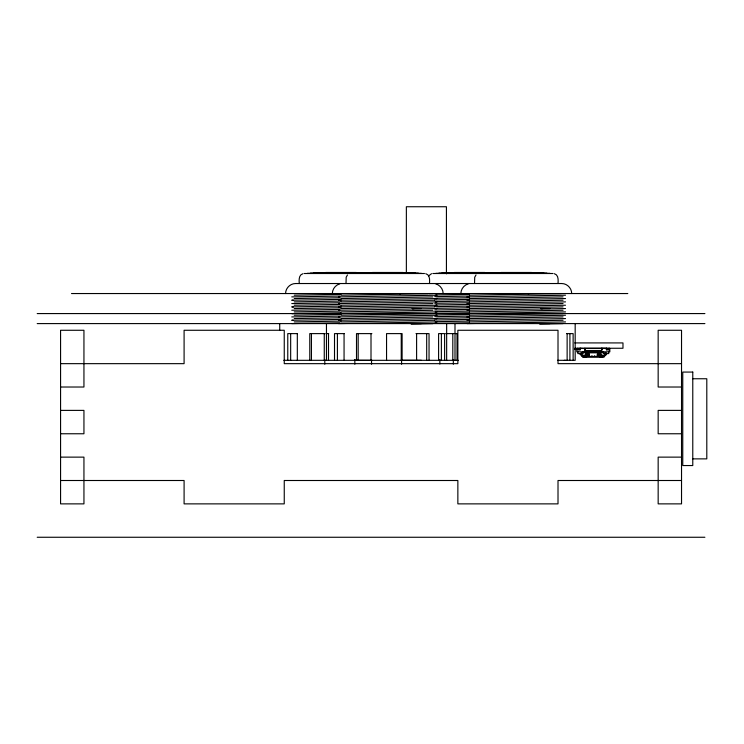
<?xml version="1.0" encoding="UTF-8"?>
<svg xmlns="http://www.w3.org/2000/svg" width="744" height="744" viewBox="0 0 744 744"><rect width="100%" height="100%" fill="white"/><g stroke="black" fill="none" stroke-linecap="round" stroke-linejoin="round"><path stroke-width="1.12" d="M605.811 353.037L605.616 355.437L603.989 356.432L582.329 356.413L580.98 355.437L580.785 353.037M600.892 351.838L600.464 352.684L586.133 352.684L585.342 352.126L585.342 350.508M600.464 350.508L600.557 352.665L601.199 350.508M601.31 351.838L600.464 352.684L600.752 350.508M285.584 293.545C285.557 288.188 290.244 283.492 295.601 283.529L561.683 283.529C567.04 283.492 571.727 288.188 571.699 293.545M332.326 293.545C332.354 289.118 335.479 285.036 339.748 283.873M460.862 293.545C460.88 289.118 464.014 285.036 468.283 283.873M603.226 351.661L602.315 352.73L599.655 352.935L597.339 354.265M347.476 274.982L346.183 277.224L346.016 283.529M428.479 276.015L431.52 273.68M476.011 274.982L474.719 277.224L474.542 283.529M399.853 294.159L400.486 293.545M528.389 294.159L529.021 293.545M587.314 354.274L587.89 355.093L585.621 355.427L587.472 354.163M583.37 356.432L582.329 356.413L585.974 356.432L588.076 354.972L587.49 354.153L585.389 355.437M302.985 273.68C298.669 274.806 298.995 280.079 299.274 283.529M414.12 308.583L412.12 308.602L421.374 308.565M542.655 308.583L540.646 308.602L549.909 308.565M600.892 350.508L600.464 352.684L601.115 350.508M600.464 352.684L600.613 350.508M429.195 293.638L432.934 293.545M561.469 293.545L469.492 295.21M603.235 356.432L604.268 356.413M294.224 295.21L341.003 294.382M340.966 295.21L428.256 293.657M436.458 294.968L469.538 294.382M294.224 298.549L339.906 297.74M340.966 298.549L432.934 296.912M436.458 298.307L469.538 297.721M469.492 298.549L563.059 296.884M294.224 301.887L341.003 301.06M340.966 301.887L434.524 300.223M436.458 301.646L469.538 301.06M469.492 301.887L563.059 300.223M294.224 305.226L339.906 304.417M340.966 305.226L432.934 303.589M436.458 304.984L469.538 304.398M469.492 305.226L563.059 303.561M294.224 308.565L341.003 307.737M340.966 308.565L434.524 306.9M436.458 308.323L469.538 307.737M469.492 308.565L563.059 306.9M294.224 311.903L339.906 311.094M340.966 311.903L432.934 310.267M436.458 311.662L469.538 311.076M469.492 311.903L563.059 310.239M294.224 315.242L341.003 314.414M340.966 315.242L434.524 313.577M436.458 315L469.538 314.414M469.492 315.242L563.059 313.577M294.224 318.581L339.906 317.772M340.966 318.581L432.934 316.944M436.458 318.339L469.538 317.753M469.492 318.581L563.059 316.916M294.224 321.919L341.003 321.092M340.966 321.919L434.524 320.255M436.458 321.678L469.538 321.092M469.492 321.919L563.059 320.255M411.134 324.012L432.934 323.621M539.67 324.012L563.059 323.594M291.76 296.884L339.85 296.066M338.501 296.884L436.988 295.21L435.305 295.182M434.719 296.642L469.538 296.047M565.524 295.21L467.037 296.884L468.711 296.912M341.003 299.386L291.76 300.223L293.443 300.251M338.501 300.223L436.988 298.549L435.305 298.521M434.719 299.981L469.538 299.386M565.524 298.549L467.037 300.223L468.711 300.251M291.76 303.561L339.85 302.743M338.501 303.561L436.988 301.887L435.305 301.859M434.719 303.32L469.538 302.724M467.037 303.561L565.524 301.887M341.003 306.063L291.76 306.9L293.443 306.928M338.501 306.9L436.988 305.226L435.305 305.198M434.719 306.658L469.538 306.063M565.524 305.226L467.037 306.9L468.711 306.928M291.76 310.239L339.85 309.42M338.501 310.239L436.988 308.565L435.305 308.537M434.719 309.997L469.538 309.402M467.037 310.239L565.524 308.565M341.003 312.74L291.76 313.577L293.443 313.605M338.501 313.577L436.988 311.903L435.305 311.876M434.719 313.336L469.538 312.74M565.524 311.903L467.037 313.577L468.711 313.605M291.76 316.916L339.85 316.098M338.501 316.916L436.988 315.242L435.305 315.214M434.719 316.674L469.538 316.079M565.524 315.242L467.037 316.916L468.711 316.944M341.003 319.418L291.76 320.255L293.443 320.283M338.501 320.255L436.988 318.581L435.305 318.553M434.719 320.013L469.538 319.418M565.524 318.581L467.037 320.255L468.711 320.283M291.76 323.594L339.85 322.775M338.501 323.594L436.988 321.919L435.305 321.892M434.719 323.342L469.538 322.757M467.037 323.594L565.524 321.919M421.374 323.594L411.181 323.594M549.909 323.594L539.707 323.594M371.526 360.319L354.442 360.282M421.374 360.319L401.183 360.282M325.695 272.481L356.32 272.481M372.437 272.481L403.053 272.481M454.231 272.481L484.846 272.481M500.963 272.481L531.588 272.481M322.636 272.583L359.38 272.583M369.377 272.583L406.112 272.583M451.171 272.583L487.906 272.583M497.903 272.583L534.648 272.583M316.516 272.834L412.232 272.834M445.042 272.834L540.767 272.834M313.457 272.983L415.292 272.983M441.992 272.983L543.827 272.983M310.397 273.15L418.351 273.15M438.932 273.15L546.886 273.15M307.337 273.327L421.411 273.327M435.872 273.327L549.946 273.327M304.277 273.513L424.471 273.513M432.813 273.513L552.997 273.513M71.508 293.545L627.806 293.545M37.2 313.577L704.903 313.577M37.2 323.594L704.903 323.594M297.433 333.61L287.77 333.61L287.77 360.319M325.128 333.61L309.774 333.61L309.774 360.319M326.458 333.61L328.69 333.61M344.165 333.61L334.512 333.61L334.512 360.319M371.87 333.61L356.506 333.61L356.506 360.319M415.998 333.61L429.046 333.61L429.046 360.319M445.675 333.61L453.663 333.61M454.993 333.61L457.225 333.61M566.51 333.61L573.131 333.61L573.131 360.319M574.731 342.919L622.979 342.919L622.979 348.257L574.731 348.257M577.549 348.425L580.218 348.425M606.379 348.425L609.048 348.425M585.333 348.508L580.022 348.257M574.535 349.299L576.851 349.299M577.549 349.596L580.218 349.596M606.379 349.596L609.429 349.596M585.361 349.754L584.691 349.754L584.747 348.257M586.133 350.508L585.993 352.665L585.342 351.838L601.292 351.977M585.351 352.126L601.254 352.126M585.351 351.977L601.189 352.256M585.444 352.256L601.106 352.377M585.714 352.572L600.882 352.572M579.976 354.432L581.78 354.432M604.816 354.432L606.62 354.432M581.799 355.418L589.257 355.437M597.339 355.437L604.798 355.418M584.207 356.702L586.542 356.702M600.064 356.702L602.398 356.702M564.333 360.319L565.477 360.319M283.771 360.319L458.351 360.319M557.479 360.319L575.177 360.319L575.177 323.594M60.571 363.658L184.094 363.658L184.094 330.271L284.255 330.271L284.255 363.658L457.858 363.658L457.858 330.271L558.009 330.271L558.009 363.658L681.532 363.658M692.776 378.752L706.8 378.752L706.8 458.871L692.776 458.871M60.571 387.019L83.942 387.019L83.942 330.271L60.571 330.271L60.571 503.874L83.942 503.874L83.942 457.132L60.571 457.132M681.532 387.019L658.161 387.019L658.161 330.271L681.532 330.271L681.532 503.874L658.161 503.874L658.161 457.132L681.532 457.132M60.571 410.39L83.942 410.39L83.942 433.761L60.571 433.761M681.532 410.39L658.161 410.39L658.161 433.761L681.532 433.761M60.571 480.503L184.094 480.503L184.094 503.874L284.255 503.874L284.255 480.503L457.858 480.503L457.858 503.874L558.009 503.874L558.009 480.503L681.532 480.503M37.2 537.261L704.903 537.261M598.529 354.972L600.622 356.432L600.91 355.409L599.106 354.144L598.715 355.093L604.816 355.437L604.816 352.684M583.529 356.432L582.329 356.413L585.389 356.432L585.389 354.014L589.257 354.014L589.257 356.432M583.408 356.432L582.329 356.413L584.207 356.432L584.207 357.204M585.844 350.508C586.96 353.177 584.793 353.047 585.491 350.508M585.714 350.508L586.086 352.665L585.575 352.377M585.593 350.508L586.133 352.684L585.491 351.838M586.133 352.684L585.844 351.838M554.299 273.68C558.614 274.806 558.288 280.079 558.009 283.529M425.763 273.68C430.079 274.806 429.753 280.079 429.474 283.529M435.742 283.873C440.011 285.036 443.136 289.118 443.164 293.545M589.257 354.265L586.951 352.935L584.291 352.73L583.37 351.661M587.351 354.256L588.011 355.009M585.974 356.432L585.695 355.409L581.78 355.437L581.78 352.684M609.829 348.508L609.829 351.819L576.777 351.819L576.777 348.508M609.429 348.257L609.429 349.754L606.379 349.754L606.379 348.257M609.048 348.257L609.048 349.754M608.731 351.466L608.731 353.595L603.393 353.595L603.393 351.466M606.583 348.257L602.445 348.257M606.546 348.759L606.546 349.754M603.989 356.432L603.989 357.25L582.617 357.25L582.617 356.432M602.333 348.257L602.333 349.754L601.664 349.754L601.664 348.257M602.398 356.432L602.398 357.204M601.217 356.432L601.217 354.014L597.339 354.014L597.339 356.432M600.064 356.432L600.064 357.204M594.67 355.772L594.67 356.432M591.936 355.772L591.936 356.432M586.542 356.432L586.542 357.204M583.175 351.466L583.175 353.595L577.837 353.595L577.837 351.466M580.218 348.257L580.218 349.754L577.549 349.754L577.549 348.257M580.05 348.759L580.05 349.754M569.913 333.61L569.913 360.319M567.133 333.61L567.133 360.319M457.039 333.61L457.039 360.319M454.993 323.594L454.993 360.319M453.329 359.594L453.329 364.235M452.798 333.61L452.798 360.319M446.651 323.594L446.651 360.319M446.428 273.848L446.428 206.739L406.363 206.739L406.363 272.685M444.605 360.319L444.605 333.61L438.597 333.61L438.597 360.319M441.378 333.61L441.378 360.319M439.853 359.454L439.853 364.058M426.684 333.61L426.684 360.319M416.603 333.61L416.603 360.319M402.104 360.319L402.104 333.61L386.555 333.61L386.555 360.319M401.583 359.594L401.583 364.235M401.249 333.61L401.249 360.319M371.535 359.594L371.535 364.235M371.005 333.61L371.005 360.319M358.18 333.61L358.18 360.319M354.842 359.594L354.842 364.235M344.063 333.61L344.063 360.319M337.404 333.61L337.404 360.319M328.513 333.61L328.513 360.319M326.458 323.594L326.458 360.319M324.793 359.594L324.793 364.235M324.263 333.61L324.263 360.319M311.438 333.61L311.438 360.319M297.321 333.61L297.321 360.319M290.662 333.61L290.662 360.319M279.725 323.594L279.725 330.271M605.821 352.768L605.802 354.888L605.821 352.768M601.645 348.341L584.951 348.341L584.951 350.508L601.645 350.508L601.645 348.257M692.776 372.074L682.76 372.074L682.76 465.549L692.776 465.549L692.776 372.074"/></g></svg>
